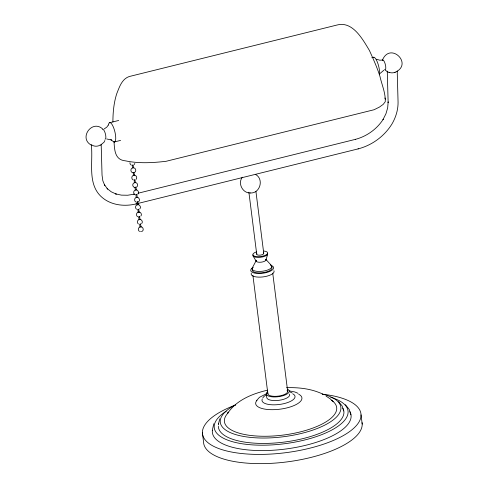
<?xml version="1.0" encoding="UTF-8"?>
<svg xmlns="http://www.w3.org/2000/svg" width="488" height="488" viewBox="0 0 488 488"><rect width="100%" height="100%" fill="white"/><g stroke="black" fill="none" stroke-linecap="round" stroke-linejoin="round"><path stroke-width="0.73" d="M129.936 162.656L130.083 163.846L131.174 165.072M132.547 168.11L132.187 165.176M132.992 164.974L132.211 165.267M133.48 175.491L133.157 172.502M134.468 175.344L133.925 172.356M134.413 182.866L134.157 179.834M135.341 190.247L134.981 187.355L135.298 187.13M136.274 197.622L135.908 194.736L136.353 194.486M136.866 194.547L135.908 194.736M137.207 204.997L137.049 201.922M138.196 204.856L137.829 201.971L137.415 201.849M138.141 212.378L137.884 209.34M139.129 212.231L138.763 209.346L138.348 209.23M139.281 216.605L139.69 216.77L138.738 216.91M140.337 223.986L140.623 224.151L139.641 224.242L140.001 227.133M140.575 231.574L141.514 231.574M112.899 122.018C112.929 112.502 113.802 102.907 116.705 93.8C119.347 87.224 121.744 79.172 129.094 76.567L337.086 25.01C352.739 20.813 362.743 39.412 369.392 50.404C373.247 58.944 377.151 67.472 379.963 76.427C381.817 84.735 385.654 93.098 385.264 101.687L383.202 104.371L379.426 107.092L374.082 109.739L166.091 161.296C152.683 162.846 138.946 163.651 125.642 160.881C114.942 160.034 114.552 150.475 114.033 141.77M212.274 430.44L213.793 423.779M218.49 423.938L219.734 418.856M265.954 260.135L267.668 254.205M134.828 163.389L134.194 164.633M382.415 60.17C390.223 41.193 413.983 64.349 394.755 72.438M104.889 140.477L104.029 142.215L100.351 145.265M252.204 268.095L256.176 260.598M108.287 125.074L106.872 127.057L104.2 128.96M242.335 177.205C237.516 183.299 242.579 193.315 250.35 192.974M256.432 400.752L259.439 397.33L266.491 393.706M262.666 398.135L263.794 396.628L266.424 394.615M227.573 413.464C236.393 400.02 252.516 393.663 267.601 390.162M140.849 216.099C142.185 214.61 140.898 211.938 138.903 212.079M134.096 172.508L133.145 172.642M136.054 179.389C137.573 177.931 136.341 175.046 134.243 175.192M137.921 194.139C140.105 192.351 136.78 189.326 136.384 189.948M137.823 202.014L136.872 202.154M138.757 209.395L137.952 209.596M139.788 208.894C141.971 207.107 138.647 204.082 138.244 204.704M141.648 223.65C143.167 222.199 141.929 219.307 139.83 219.454M380.079 73.432L383.8 70.266M134.706 172.349C136.622 171.209 135.804 167.927 133.584 167.811M136.567 187.105C138.61 185.904 137.524 182.39 135.17 182.567M138.433 201.855C141.245 200.312 137.97 196.646 137.311 197.323M142.161 231.367C144.204 230.171 143.112 226.658 140.764 226.835L141.038 226.835M132.352 167.994C130.278 168.763 130.436 172.075 132.565 172.654M358.07 148.901L358.399 148.816C371.886 145.241 383.885 136.579 391.425 124.824L391.675 124.477C395.695 117.73 398.153 110.093 398.068 102.199L397.208 71.053M133.572 175.284C131.51 175.747 131.144 178.882 133.035 179.822M134.499 182.658C132.199 183.171 132.156 186.806 134.432 187.41M135.432 190.039C133.376 190.497 133.011 193.638 134.901 194.578M136.365 197.414C134.31 197.878 133.944 201.019 135.829 201.959M137.299 204.795C135.347 205.241 134.877 208.126 136.548 209.212M133.913 194.267L134.31 194.163L127.642 195.243L121.384 195.133L115.589 193.876L116.278 194.12L111.233 191.796L107.055 188.478L107.659 189.057L104.523 184.897L104.853 185.678L102.846 180.786L102.041 175.186L101.187 144.411M91.25 144.509C93.434 161.29 87.126 182.652 100.632 196.097C109.849 205.106 123.824 206.894 135.939 203.96L136.341 203.862M138.409 212.127C136.237 212.445 135.725 215.733 137.695 216.715M139.342 219.502C137.287 219.814 136.658 222.833 138.415 223.968M140.276 226.883C138.104 227.201 137.585 230.489 139.562 231.471M109.33 122.799L118.7 120.469M371.771 57.743L373.893 57.218M114.107 142.008L120.591 140.398M138 193.248L355.654 139.3L355.325 139.385C366.726 136.396 376.901 129.143 383.263 119.206L383.013 119.554L385.935 113.789L387.667 107.897L388.161 101.913L388.143 102.651L387.265 71.126M135.939 203.96L358.399 148.816M250.271 192.974C260.147 193.706 264.215 178.931 255.456 174.405M382.958 60.067L379.67 60.189L376.541 59.207M133.913 175.204L134.517 175.192M286.554 387.698C298.796 387.295 311.368 388.729 322.556 393.999M135.451 182.567L135.139 182.567M138.867 212.079L139.178 212.079M139.8 219.46L140.111 219.46M106.683 138.958L111.459 140.019L110.819 139.666M289.073 390.845L294.807 391.962L298.083 393.334M389.357 72.486L387.777 71.962L385.172 70.107M290.024 391.955L292.099 392.895M91.756 145.339C78.013 138.659 92.049 118.828 102.828 129.119M111.252 139.94L113.246 141.532A9.986 2.855 76.1 0 0 114.509 130.345A9.986 2.855 76.1 0 0 108.482 125.056M326.057 396.085L330.065 398.751L333.17 401.557M271.267 265.326L265.71 259.213A4.99 1.824 -7.2 0 1 261.111 262.196A4.99 1.824 -7.2 0 1 256.389 260.263M345.394 404.674L349.225 409.444L350.86 414.818M338.623 401.6L342.143 405.985L343.668 410.951M134.047 179.981L135.036 179.834L135.396 182.726M134.981 187.355L135.963 187.215L136.329 190.1M139.666 216.678L140.056 219.612M384.776 97.99L385.538 99.143M253.022 255.858L256.194 261.233M361.035 414.879L362.2 424.102M272.731 273.097L287.676 391.406M255.925 191.406L263.758 253.431M248.886 192.199L256.725 254.224M252.9 275.336L267.845 393.645M266.277 393.822L266.741 397.452A11.559 4.221 -7.2 0 0 279.331 400.264A11.559 4.221 -7.2 0 0 289.512 394.145M202.392 432.764L203.557 441.988A79.873 29.146 -7.2 0 0 285.602 462.075A79.873 29.146 -7.2 0 0 362.065 422.657M133.169 165.078L133.535 167.97M136.896 194.59L137.262 197.481M140.623 224.102L140.989 226.987M138.708 216.867L139.074 219.752M395.176 72.236A4.99 2.904 -1.6 0 1 389.101 72.285M100.095 145.064A4.99 2.904 -1.6 0 1 92.177 145.131M102.657 129.552A4.99 1.427 76.1 0 1 105.414 133.956A4.99 1.427 76.1 0 1 105.042 139.159M382.592 60.164A4.99 1.427 76.1 0 1 385.496 65.203A4.99 1.427 76.1 0 1 384.55 69.528M373.174 57.401A9.986 2.855 76.1 0 1 377.553 62.555A9.986 2.855 76.1 0 1 379.518 74.17M322.22 394.17A79.873 29.146 -7.2 0 1 343.686 435.369A79.873 29.146 -7.2 0 1 224.132 450.296A79.873 29.146 -7.2 0 1 235.606 404.985M322.495 394.121A60.762 22.174 -7.2 0 1 324.636 425.194A60.762 22.174 -7.2 0 1 240.047 435.729A60.762 22.174 -7.2 0 1 235.216 404.985M330.754 397.311A67.417 24.601 -7.2 0 1 329.717 431.111A67.417 24.601 -7.2 0 1 238.821 443.189A67.417 24.601 -7.2 0 1 226.249 411.189M271.45 266.777A9.986 3.642 -7.2 0 1 263.124 272.627A9.986 3.642 -7.2 0 1 252.387 269.547M292.745 393.798A16.641 6.069 -7.2 0 1 281.533 404.143A16.641 6.069 -7.2 0 1 262.209 399.239M342.875 408.218A63.233 23.07 -7.2 0 1 287.194 441.67A63.233 23.07 -7.2 0 1 218.337 426.292M218.411 424.938A63.233 23.07 -7.2 0 1 218.691 423.553M227.56 412.946A63.233 23.07 -7.2 0 1 228.744 412.128M331.547 400.3A56.578 20.642 -7.2 0 1 281.954 435.223A56.578 20.642 -7.2 0 1 228.439 412.525M298.729 394.243A23.296 8.497 -7.2 0 1 281.039 409.042A23.296 8.497 -7.2 0 1 256.987 400.3M349.951 411.671A69.888 25.498 -7.2 0 1 286.694 448.887A69.888 25.498 -7.2 0 1 212.365 430.367M287.652 389.284A11.559 4.221 -7.2 0 1 277.867 396.762A11.559 4.221 -7.2 0 1 267.766 391.529M287.048 390.223A9.986 3.642 -7.2 0 1 278.721 396.073A9.986 3.642 -7.2 0 1 267.979 392.993M270.895 265.362A11.559 4.221 -7.2 0 1 270.126 271.273A11.559 4.221 -7.2 0 1 254.364 273.048A11.559 4.221 -7.2 0 1 253.302 267.351M273.914 270.7A11.559 4.221 -7.2 0 1 262.733 276.946A11.559 4.221 -7.2 0 1 251.302 273.25M270.523 264.832A9.986 3.642 -7.2 0 1 262.94 271.175A9.986 3.642 -7.2 0 1 252.631 267.424M267.644 253.254A7.491 2.733 -7.2 0 1 260.403 257.298A7.491 2.733 -7.2 0 1 252.998 254.907M263.898 251.033A7.491 2.733 -7.2 0 1 265.984 254.95A7.491 2.733 -7.2 0 1 254.59 256.237A7.491 2.733 -7.2 0 1 256.462 251.875M263.27 252.839A3.544 1.293 -7.2 0 1 260.58 255.09A3.544 1.293 -7.2 0 1 256.926 253.76"/></g></svg>
